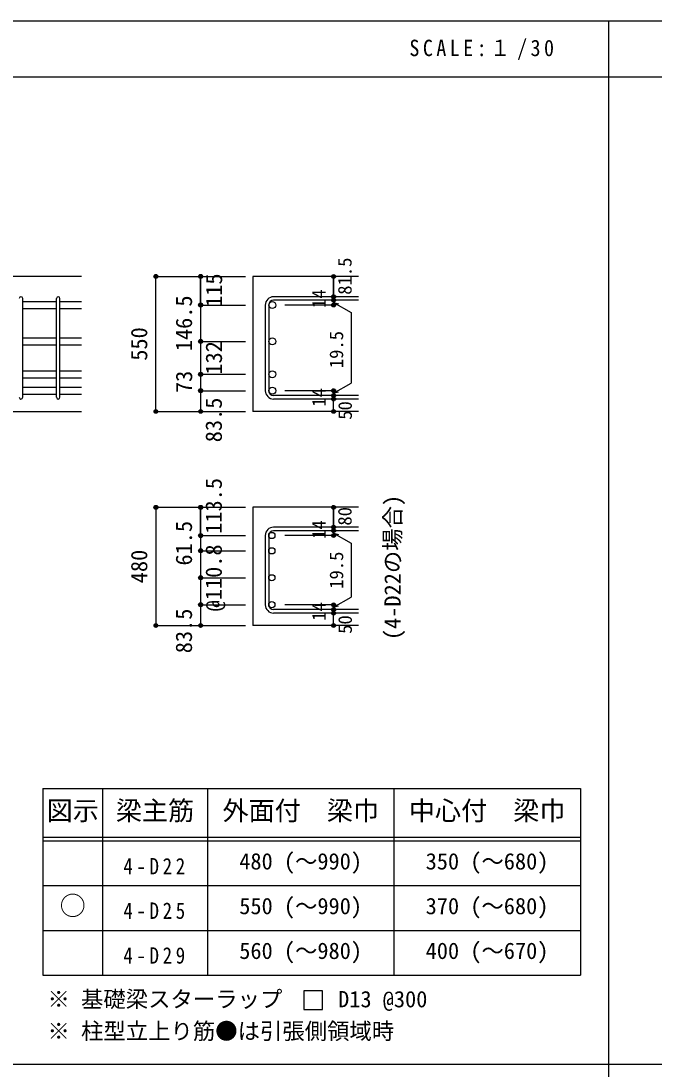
# Model space of a CAD drawing. Units: millimetres at full size, sheet at 1:30, with parts at other scales. Extents: x -5973 to 5954, y -4195 to 4201.
# Drawn here: x -3489 to -942, y -15 to 4201 of the extents above; entities that cross this region are included whole.
import ezdxf
from ezdxf.enums import TextEntityAlignment as Align

# ---------------------------------------------------------------- set-up
doc = ezdxf.new("R2010")
doc.units = ezdxf.units.MM
doc.header["$LTSCALE"] = 30
doc.header["$PDMODE"] = 32
doc.header["$PDSIZE"] = 15
for name, color, linetype in [('0-1_躯体線', 2, 'Continuous'), ('0-5_基礎梁筋', 7, 'Continuous'), ('0-6_スタラップ筋', 7, 'Continuous'), ('0-7_文字', 4, 'Continuous'), ('0-D_寸法', 4, 'Continuous'), ('6-7_文字', 7, 'Continuous'), ('6-E_枠', 7, 'Continuous'), ('F-0_枠', 6, 'Continuous')]:
    doc.layers.add(name, color=color, linetype=linetype)
doc.styles.add('ＭＳ ゴシック', font='')
doc.styles.get('ＭＳ ゴシック').set_extended_font_data('MS Gothic')

msp = doc.modelspace()

# ---------------------------------------------------------------- linework, layer by layer
at = {"layer": '0-1_躯体線'}
for p, q in [((-3245.8, 3173.3), (-4945.8, 3173.3)), ((-2130.8, 3173.3), (-2555.8, 3173.3)), ((-2555.8, 3173.3), (-2555.8, 2630.3)), ((-3645.8, 2630.3), (-3245.8, 2630.3)), ((-2130.8, 2630.3), (-2555.8, 2630.3)), ((-2130.8, 2244.52), (-2555.8, 2244.52)), ((-2555.8, 2244.52), (-2555.8, 1769.02)), ((-2130.8, 1769.02), (-2555.8, 1769.02))]:
    msp.add_line(p, q, dxfattribs=at)
at = {"layer": '0-5_基礎梁筋'}
for p, q in [((-3481.8, 3072.37), (-3345.8, 3072.37)), ((-3481.8, 3044.37), (-3345.8, 3044.37)), ((-3331.8, 3072.37), (-3245.8, 3072.37)), ((-3331.8, 3044.37), (-3245.8, 3044.37)), ((-3481.8, 2925.8), (-3345.8, 2925.8)), ((-3331.8, 2925.8), (-3245.8, 2925.8)), ((-3481.8, 2897.8), (-3345.8, 2897.8)), ((-3331.8, 2897.8), (-3245.8, 2897.8)), ((-3481.8, 2793.8), (-3345.8, 2793.8)), ((-3331.8, 2793.8), (-3245.8, 2793.8)), ((-3481.8, 2765.8), (-3345.8, 2765.8)), ((-3331.8, 2765.8), (-3245.8, 2765.8)), ((-3481.8, 2727.8), (-3345.8, 2727.8)), ((-3481.8, 2699.8), (-3345.8, 2699.8)), ((-3331.8, 2727.8), (-3245.8, 2727.8)), ((-3331.8, 2699.8), (-3245.8, 2699.8))]:
    msp.add_line(p, q, dxfattribs=at)
at = {"layer": '0-5_基礎梁筋', "color": 3}
for centre, radius in [((-2477.8, 3058.37), 14), ((-2477.8, 2911.8), 14), ((-2477.8, 2779.8), 14), ((-2477.8, 2713.8), 14), ((-2479.3, 2131.09), 12.5), ((-2479.3, 2069.52), 12.5), ((-2479.3, 1961.02), 12.5), ((-2479.3, 1852.52), 12.5)]:
    msp.add_circle(centre, radius, dxfattribs=at)
at = {"layer": '0-6_スタラップ筋'}
for p, q in [((-3481.8, 2687.3), (-3481.8, 3084.87)), ((-3345.8, 2687.3), (-3345.8, 3084.87)), ((-3331.8, 2687.3), (-3331.8, 3084.87)), ((-2130.8, 3091.87), (-2472.3, 3091.87)), ((-2505.8, 3058.37), (-2505.8, 2713.8)), ((-2491.8, 3058.37), (-2491.8, 2713.8)), ((-2130.8, 3077.87), (-2472.3, 3077.87)), ((-2130.8, 2694.3), (-2472.3, 2694.3)), ((-2130.8, 2680.3), (-2472.3, 2680.3)), ((-2130.8, 2164.59), (-2472.3, 2164.59)), ((-2130.8, 2150.59), (-2472.3, 2150.59)), ((-2505.8, 2131.09), (-2505.8, 1852.52)), ((-2491.8, 2131.09), (-2491.8, 1852.52)), ((-2130.8, 1833.02), (-2472.3, 1833.02)), ((-2130.8, 1819.02), (-2472.3, 1819.02))]:
    msp.add_line(p, q, dxfattribs=at)
for centre, radius, start, end in [((-3488.8, 3084.87), 7, 0, 180), ((-3338.8, 3084.87), 7, 0, 180), ((-2472.3, 3058.37), 33.5, 90, 180), ((-2472.3, 3058.37), 19.5, 90, 180), ((-2472.3, 2713.8), 33.5, 180, 270), ((-2472.3, 2713.8), 19.5, 180, 270), ((-3488.8, 2687.3), 7, 180, 0), ((-3338.8, 2687.3), 7, 180, 0), ((-2472.3, 2131.09), 33.5, 90, 180), ((-2472.3, 2131.09), 19.5, 90, 180), ((-2472.3, 1852.52), 33.5, 180, 270), ((-2472.3, 1852.52), 19.5, 180, 270)]:
    msp.add_arc(centre, radius, start, end, dxfattribs=at)
at = {"layer": '0-D_寸法'}
for p, q in [((-2945.8, 3173.3), (-2765.8, 3173.3)), ((-2945.8, 3173.3), (-2765.8, 3173.3)), ((-2945.8, 2630.3), (-2945.8, 3173.3)), ((-2765.8, 3058.37), (-2765.8, 3173.3)), ((-2765.8, 3173.3), (-2585.8, 3173.3)), ((-2765.8, 3173.3), (-2765.8, 3058.37)), ((-2230.8, 3077.87), (-2230.8, 3091.87)), ((-2765.8, 3058.37), (-2585.8, 3058.37)), ((-2765.8, 3058.37), (-2585.8, 3058.37)), ((-2765.8, 3058.37), (-2765.8, 2911.8)), ((-2230.8, 3058.37), (-2426.89, 3058.37)), ((-2230.8, 3077.87), (-2230.8, 3058.37)), ((-2230.8, 3068.12), (-2211.48, 3062.94)), ((-2230.8, 3068.12), (-2160.74, 3027.67)), ((-2160.74, 3027.67), (-2160.74, 2744.5)), ((-2765.8, 2911.8), (-2585.8, 2911.8)), ((-2765.8, 2911.8), (-2765.8, 2713.8)), ((-2765.8, 2779.8), (-2585.8, 2779.8)), ((-2230.8, 2704.05), (-2160.74, 2744.5)), ((-2765.8, 2713.8), (-2585.8, 2713.8)), ((-2765.8, 2713.8), (-2765.8, 2630.3)), ((-2230.8, 2713.8), (-2426.89, 2713.8)), ((-2230.8, 2694.3), (-2230.8, 2713.8)), ((-2230.8, 2704.05), (-2211.48, 2709.23)), ((-2230.8, 2680.3), (-2230.8, 2694.3)), ((-2230.8, 2630.3), (-2230.8, 2680.3)), ((-2945.8, 2630.3), (-2765.8, 2630.3)), ((-2765.8, 2630.3), (-2585.8, 2630.3)), ((-2945.8, 2244.52), (-2765.8, 2244.52)), ((-2945.8, 2244.52), (-2765.8, 2244.52)), ((-2945.8, 2244.52), (-2945.8, 1769.02)), ((-2765.8, 2244.52), (-2585.8, 2244.52)), ((-2765.8, 2131.09), (-2765.8, 2244.52)), ((-2765.8, 2244.52), (-2765.8, 2131.09)), ((-2230.8, 2150.59), (-2230.8, 2164.59)), ((-2230.8, 2150.59), (-2230.8, 2131.09)), ((-2765.8, 2131.09), (-2585.8, 2131.09)), ((-2765.8, 2131.09), (-2585.8, 2131.09)), ((-2765.8, 2131.09), (-2765.8, 1852.52)), ((-2230.8, 2131.09), (-2426.89, 2131.09)), ((-2230.8, 2140.84), (-2211.48, 2135.66)), ((-2230.8, 2140.84), (-2160.74, 2100.39)), ((-2765.8, 2069.52), (-2585.8, 2069.52)), ((-2160.74, 2100.39), (-2160.74, 1883.22)), ((-2765.8, 1961.02), (-2585.8, 1961.02)), ((-2230.8, 1842.77), (-2160.74, 1883.22)), ((-2765.8, 1852.52), (-2765.8, 1769.02)), ((-2765.8, 1852.52), (-2585.8, 1852.52)), ((-2230.8, 1852.52), (-2426.89, 1852.52)), ((-2230.8, 1833.02), (-2230.8, 1852.52)), ((-2230.8, 1842.77), (-2211.48, 1847.94)), ((-2230.8, 1819.02), (-2230.8, 1833.02)), ((-2230.8, 1769.02), (-2230.8, 1819.02)), ((-2945.8, 1769.02), (-2765.8, 1769.02)), ((-2765.8, 1769.02), (-2585.8, 1769.02))]:
    msp.add_line(p, q, dxfattribs=at)
for points in [[(-2230.8, 3173.3), (-2230.8, 3091.87), (-2230.8, 3173.3)], [(-2230.8, 2244.52), (-2230.8, 2164.59), (-2230.8, 2244.52)]]:
    msp.add_lwpolyline(points, dxfattribs=at)
for centre, radius in [((-2945.8, 3173.3), 8), ((-2945.8, 3173.3), 7.2), ((-2945.8, 3173.3), 6.4), ((-2945.8, 3173.3), 5.6), ((-2945.8, 3173.3), 4.8), ((-2945.8, 3173.3), 4), ((-2945.8, 3173.3), 3.2), ((-2945.8, 3173.3), 2.4), ((-2945.8, 3173.3), 1.6), ((-2945.8, 3173.3), 0.8), ((-2765.8, 3173.3), 8), ((-2765.8, 3173.3), 7.2), ((-2765.8, 3173.3), 6.4), ((-2765.8, 3173.3), 5.6), ((-2765.8, 3173.3), 4.8), ((-2765.8, 3173.3), 4), ((-2765.8, 3173.3), 3.2), ((-2765.8, 3173.3), 2.4), ((-2765.8, 3173.3), 1.6), ((-2765.8, 3173.3), 0.8), ((-2230.8, 3173.3), 4), ((-2230.8, 3173.3), 3.6), ((-2230.8, 3173.3), 3.2), ((-2230.8, 3173.3), 2.8), ((-2230.8, 3173.3), 2.4), ((-2230.8, 3173.3), 2), ((-2230.8, 3173.3), 1.6), ((-2230.8, 3173.3), 1.2), ((-2230.8, 3173.3), 0.8), ((-2230.8, 3173.3), 0.4), ((-2230.8, 3091.87), 4), ((-2230.8, 3077.87), 4), ((-2230.8, 3091.87), 3.6), ((-2230.8, 3077.87), 3.6), ((-2230.8, 3091.87), 3.2), ((-2230.8, 3077.87), 3.2), ((-2230.8, 3091.87), 2.8), ((-2230.8, 3077.87), 2.8), ((-2230.8, 3091.87), 2.4), ((-2230.8, 3077.87), 2.4), ((-2230.8, 3091.87), 2), ((-2230.8, 3077.87), 2), ((-2230.8, 3091.87), 1.6), ((-2230.8, 3077.87), 1.6), ((-2230.8, 3091.87), 1.2), ((-2230.8, 3077.87), 1.2), ((-2230.8, 3091.87), 0.8), ((-2230.8, 3077.87), 0.8), ((-2230.8, 3091.87), 0.4), ((-2230.8, 3077.87), 0.4), ((-2765.8, 3058.37), 8), ((-2765.8, 3058.37), 7.2), ((-2765.8, 3058.37), 6.4), ((-2765.8, 3058.37), 5.6), ((-2765.8, 3058.37), 4.8), ((-2765.8, 3058.37), 4), ((-2765.8, 3058.37), 3.2), ((-2765.8, 3058.37), 2.4), ((-2765.8, 3058.37), 1.6), ((-2765.8, 3058.37), 0.8), ((-2230.8, 3058.37), 4), ((-2230.8, 3058.37), 3.6), ((-2230.8, 3058.37), 3.2), ((-2230.8, 3058.37), 2.8), ((-2230.8, 3058.37), 2.4), ((-2230.8, 3058.37), 2), ((-2230.8, 3058.37), 1.6), ((-2230.8, 3058.37), 1.2), ((-2230.8, 3058.37), 0.8), ((-2230.8, 3058.37), 0.4), ((-2765.8, 2911.8), 8), ((-2765.8, 2911.8), 7.2), ((-2765.8, 2911.8), 6.4), ((-2765.8, 2911.8), 5.6), ((-2765.8, 2911.8), 4.8), ((-2765.8, 2911.8), 4), ((-2765.8, 2911.8), 3.2), ((-2765.8, 2911.8), 2.4), ((-2765.8, 2911.8), 1.6), ((-2765.8, 2911.8), 0.8), ((-2765.8, 2779.8), 8), ((-2765.8, 2779.8), 7.2), ((-2765.8, 2779.8), 6.4), ((-2765.8, 2779.8), 5.6), ((-2765.8, 2779.8), 4.8), ((-2765.8, 2779.8), 4), ((-2765.8, 2779.8), 3.2), ((-2765.8, 2779.8), 2.4), ((-2765.8, 2779.8), 1.6), ((-2765.8, 2779.8), 0.8), ((-2765.8, 2713.8), 8), ((-2765.8, 2713.8), 7.2), ((-2765.8, 2713.8), 6.4), ((-2765.8, 2713.8), 5.6), ((-2765.8, 2713.8), 4.8), ((-2765.8, 2713.8), 4), ((-2765.8, 2713.8), 3.2), ((-2765.8, 2713.8), 2.4), ((-2765.8, 2713.8), 1.6), ((-2765.8, 2713.8), 0.8), ((-2230.8, 2713.8), 4), ((-2230.8, 2713.8), 3.6), ((-2230.8, 2713.8), 3.2), ((-2230.8, 2713.8), 2.8), ((-2230.8, 2713.8), 2.4), ((-2230.8, 2713.8), 2), ((-2230.8, 2713.8), 1.6), ((-2230.8, 2713.8), 1.2), ((-2230.8, 2713.8), 0.8), ((-2230.8, 2713.8), 0.4), ((-2230.8, 2694.3), 4), ((-2230.8, 2680.3), 4), ((-2230.8, 2694.3), 3.6), ((-2230.8, 2680.3), 3.6), ((-2230.8, 2694.3), 3.2), ((-2230.8, 2680.3), 3.2), ((-2230.8, 2694.3), 2.8), ((-2230.8, 2680.3), 2.8), ((-2230.8, 2694.3), 2.4), ((-2230.8, 2680.3), 2.4), ((-2230.8, 2694.3), 2), ((-2230.8, 2680.3), 2), ((-2230.8, 2694.3), 1.6), ((-2230.8, 2680.3), 1.6), ((-2230.8, 2694.3), 1.2), ((-2230.8, 2680.3), 1.2), ((-2230.8, 2694.3), 0.8), ((-2230.8, 2680.3), 0.8), ((-2230.8, 2694.3), 0.4), ((-2230.8, 2680.3), 0.4), ((-2945.8, 2630.3), 7.2), ((-2945.8, 2630.3), 6.4), ((-2945.8, 2630.3), 5.6), ((-2945.8, 2630.3), 4.8), ((-2945.8, 2630.3), 4), ((-2945.8, 2630.3), 3.2), ((-2945.8, 2630.3), 2.4), ((-2945.8, 2630.3), 1.6), ((-2945.8, 2630.3), 0.8), ((-2765.8, 2630.3), 7.2), ((-2765.8, 2630.3), 6.4), ((-2765.8, 2630.3), 5.6), ((-2765.8, 2630.3), 4.8), ((-2765.8, 2630.3), 4), ((-2765.8, 2630.3), 3.2), ((-2765.8, 2630.3), 2.4), ((-2765.8, 2630.3), 1.6), ((-2765.8, 2630.3), 0.8), ((-2230.8, 2630.3), 4), ((-2230.8, 2630.3), 3.6), ((-2230.8, 2630.3), 3.2), ((-2230.8, 2630.3), 2.8), ((-2230.8, 2630.3), 2.4), ((-2230.8, 2630.3), 2), ((-2230.8, 2630.3), 1.6), ((-2230.8, 2630.3), 1.2), ((-2230.8, 2630.3), 0.8), ((-2230.8, 2630.3), 0.4), ((-2945.8, 2244.52), 8), ((-2945.8, 2244.52), 7.2), ((-2945.8, 2244.52), 6.4), ((-2945.8, 2244.52), 5.6), ((-2945.8, 2244.52), 4.8), ((-2945.8, 2244.52), 4), ((-2945.8, 2244.52), 3.2), ((-2945.8, 2244.52), 2.4), ((-2945.8, 2244.52), 1.6), ((-2945.8, 2244.52), 0.8), ((-2765.8, 2244.52), 8), ((-2765.8, 2244.52), 7.2), ((-2765.8, 2244.52), 6.4), ((-2765.8, 2244.52), 5.6), ((-2765.8, 2244.52), 4.8), ((-2765.8, 2244.52), 4), ((-2765.8, 2244.52), 3.2), ((-2765.8, 2244.52), 2.4), ((-2765.8, 2244.52), 1.6), ((-2765.8, 2244.52), 0.8), ((-2230.8, 2244.52), 4), ((-2230.8, 2244.52), 3.6), ((-2230.8, 2244.52), 3.2), ((-2230.8, 2244.52), 2.8), ((-2230.8, 2244.52), 2.4), ((-2230.8, 2244.52), 2), ((-2230.8, 2244.52), 1.6), ((-2230.8, 2244.52), 1.2), ((-2230.8, 2244.52), 0.8), ((-2230.8, 2244.52), 0.4), ((-2230.8, 2164.59), 4), ((-2230.8, 2150.59), 4), ((-2230.8, 2164.59), 3.6), ((-2230.8, 2150.59), 3.6), ((-2230.8, 2164.59), 3.2), ((-2230.8, 2150.59), 3.2), ((-2230.8, 2164.59), 2.8), ((-2230.8, 2150.59), 2.8), ((-2230.8, 2164.59), 2.4), ((-2230.8, 2150.59), 2.4), ((-2230.8, 2164.59), 2), ((-2230.8, 2150.59), 2), ((-2230.8, 2164.59), 1.6), ((-2230.8, 2150.59), 1.6), ((-2230.8, 2164.59), 1.2), ((-2230.8, 2150.59), 1.2), ((-2230.8, 2164.59), 0.8), ((-2230.8, 2150.59), 0.8), ((-2230.8, 2164.59), 0.4), ((-2230.8, 2150.59), 0.4), ((-2765.8, 2131.09), 8), ((-2765.8, 2131.09), 7.2), ((-2765.8, 2131.09), 6.4), ((-2765.8, 2131.09), 5.6), ((-2765.8, 2131.09), 4.8), ((-2765.8, 2131.09), 4), ((-2765.8, 2131.09), 3.2), ((-2765.8, 2131.09), 2.4), ((-2765.8, 2131.09), 1.6), ((-2765.8, 2131.09), 0.8), ((-2230.8, 2131.09), 4), ((-2230.8, 2131.09), 3.6), ((-2230.8, 2131.09), 3.2), ((-2230.8, 2131.09), 2.8), ((-2230.8, 2131.09), 2.4), ((-2230.8, 2131.09), 2), ((-2230.8, 2131.09), 1.6), ((-2230.8, 2131.09), 1.2), ((-2230.8, 2131.09), 0.8), ((-2230.8, 2131.09), 0.4), ((-2765.8, 2069.52), 8), ((-2765.8, 2069.52), 7.2), ((-2765.8, 2069.52), 6.4), ((-2765.8, 2069.52), 5.6), ((-2765.8, 2069.52), 4.8), ((-2765.8, 2069.52), 4), ((-2765.8, 2069.52), 3.2), ((-2765.8, 2069.52), 2.4), ((-2765.8, 2069.52), 1.6), ((-2765.8, 2069.52), 0.8), ((-2765.8, 1961.02), 8), ((-2765.8, 1961.02), 7.2), ((-2765.8, 1961.02), 6.4), ((-2765.8, 1961.02), 5.6), ((-2765.8, 1961.02), 4.8), ((-2765.8, 1961.02), 4), ((-2765.8, 1961.02), 3.2), ((-2765.8, 1961.02), 2.4), ((-2765.8, 1961.02), 1.6), ((-2765.8, 1961.02), 0.8), ((-2765.8, 1852.52), 8), ((-2765.8, 1852.52), 7.2), ((-2765.8, 1852.52), 6.4), ((-2765.8, 1852.52), 5.6), ((-2765.8, 1852.52), 4.8), ((-2765.8, 1852.52), 4), ((-2765.8, 1852.52), 3.2), ((-2230.8, 1852.52), 4), ((-2230.8, 1852.52), 3.6), ((-2230.8, 1852.52), 3.2), ((-2230.8, 1852.52), 2.8), ((-2765.8, 1852.52), 2.4), ((-2765.8, 1852.52), 1.6), ((-2765.8, 1852.52), 0.8), ((-2230.8, 1833.02), 4), ((-2230.8, 1819.02), 4), ((-2230.8, 1833.02), 3.6), ((-2230.8, 1819.02), 3.6), ((-2230.8, 1833.02), 3.2), ((-2230.8, 1819.02), 3.2), ((-2230.8, 1833.02), 2.8), ((-2230.8, 1819.02), 2.8), ((-2230.8, 1852.52), 2.4), ((-2230.8, 1833.02), 2.4), ((-2230.8, 1819.02), 2.4), ((-2230.8, 1852.52), 2), ((-2230.8, 1833.02), 2), ((-2230.8, 1819.02), 2), ((-2230.8, 1852.52), 1.6), ((-2230.8, 1833.02), 1.6), ((-2230.8, 1819.02), 1.6), ((-2230.8, 1852.52), 1.2), ((-2230.8, 1833.02), 1.2), ((-2230.8, 1819.02), 1.2), ((-2230.8, 1852.52), 0.8), ((-2230.8, 1833.02), 0.8), ((-2230.8, 1819.02), 0.8), ((-2230.8, 1852.52), 0.4), ((-2230.8, 1833.02), 0.4), ((-2230.8, 1819.02), 0.4), ((-2945.8, 1769.02), 7.2), ((-2945.8, 1769.02), 6.4), ((-2945.8, 1769.02), 5.6), ((-2945.8, 1769.02), 4.8), ((-2945.8, 1769.02), 4), ((-2945.8, 1769.02), 3.2), ((-2945.8, 1769.02), 2.4), ((-2765.8, 1769.02), 7.2), ((-2765.8, 1769.02), 6.4), ((-2765.8, 1769.02), 5.6), ((-2765.8, 1769.02), 4.8), ((-2765.8, 1769.02), 4), ((-2765.8, 1769.02), 3.2), ((-2765.8, 1769.02), 2.4), ((-2230.8, 1769.02), 4), ((-2230.8, 1769.02), 3.6), ((-2230.8, 1769.02), 3.2), ((-2230.8, 1769.02), 2.8), ((-2230.8, 1769.02), 2.4), ((-2230.8, 1769.02), 2), ((-2945.8, 1769.02), 1.6), ((-2945.8, 1769.02), 0.8), ((-2765.8, 1769.02), 1.6), ((-2765.8, 1769.02), 0.8), ((-2230.8, 1769.02), 1.6), ((-2230.8, 1769.02), 1.2), ((-2230.8, 1769.02), 0.8), ((-2230.8, 1769.02), 0.4)]:
    msp.add_circle(centre, radius, dxfattribs=at)
at = {"layer": '0-D_寸法', "color": 7}
for p in [(-2945.8, 3173.3), (-2765.8, 3173.3), (-2230.8, 3173.3), (-2230.8, 3091.87), (-2230.8, 3077.87), (-2765.8, 3058.37), (-2230.8, 3058.37), (-2765.8, 2911.8), (-2765.8, 2779.8), (-2765.8, 2713.8), (-2230.8, 2713.8), (-2230.8, 2713.8), (-2230.8, 2694.3), (-2230.8, 2680.3), (-2945.8, 2630.3), (-2765.8, 2630.3), (-2230.8, 2630.3), (-2945.8, 2244.52), (-2765.8, 2244.52), (-2230.8, 2244.52), (-2230.8, 2164.59), (-2230.8, 2150.59), (-2765.8, 2131.09), (-2230.8, 2131.09), (-2765.8, 2069.52), (-2765.8, 1961.02), (-2765.8, 1852.52), (-2230.8, 1852.52), (-2230.8, 1852.52), (-2230.8, 1833.02), (-2230.8, 1819.02), (-2945.8, 1769.02), (-2765.8, 1769.02), (-2230.8, 1769.02)]:
    msp.add_point(p, dxfattribs=at)
at = {"layer": '6-7_文字'}
msp.add_lwpolyline([(-2350.74, 223.87), (-2275.74, 223.87), (-2275.74, 298.87), (-2350.74, 298.87)], close=True, dxfattribs=at)
at = {"layer": '6-E_枠', "color": 3}
for p, q in [((-3400.52, 1112.77), (-3400.52, 362.77)), ((-3400.52, 1112.77), (-1238, 1112.77)), ((-1238, 1112.77), (-1238, 362.77)), ((-3400.52, 362.77), (-1238, 362.77))]:
    msp.add_line(p, q, dxfattribs=at)
at = {"layer": '6-E_枠'}
for p, q in [((-3160.52, 1112.77), (-3160.52, 362.77)), ((-2738, 1112.77), (-2738, 362.77)), ((-1988, 1112.77), (-1988, 362.77)), ((-3400.52, 917.77), (-1238, 917.77)), ((-3400.52, 902.77), (-1238, 902.77)), ((-3400.52, 722.77), (-1238, 722.77)), ((-3400.52, 542.77), (-1238, 542.77))]:
    msp.add_line(p, q, dxfattribs=at)
at = {"layer": 'F-0_枠'}
msp.add_line((-5972.88, 4201.15), (5954.1, 4201.15), dxfattribs=at)
at = {"layer": 'F-0_枠', "color": 2}
for p, q in [((-1124.64, 4201.15), (-1124.64, -4195.24)), ((-5972.88, 3976.15), (3723.6, 3976.15)), ((3723.6, 2.95), (-5972.88, 2.95))]:
    msp.add_line(p, q, dxfattribs=at)

# ---------------------------------------------------------------- texts
at = {"layer": '0-7_文字', "color": 7, "style": 'ＭＳ ゴシック'}
msp.add_text('(4-D22の場合)', height=65.98, rotation=90, dxfattribs=at).set_placement((-1940.93, 1710.4), align=Align.BOTTOM_LEFT)
at = {"layer": '0-D_寸法', "style": 'ＭＳ ゴシック'}
for s, height, p in [('81.5', 54.99, (-2141.9, 3099.71)), ('115', 65.98, (-2659.7, 3050.75)), ('146.5', 65.98, (-2780.63, 2872.53)), ('14', 54.99, (-2246.03, 3046.44)), ('550', 65.98, (-2960.8, 2834.3)), ('19.5', 54.99, (-2175.85, 2804.33)), ('132', 65.98, (-2660.16, 2778.45)), ('73', 65.98, (-2780.16, 2704.23)), ('14', 54.99, (-2246.06, 2649.62)), ('83.5', 65.98, (-2660.73, 2506.35)), ('50', 54.99, (-2140.8, 2596.8)), ('113.5', 65.98, (-2660.8, 2138.09)), ('80', 54.99, (-2141.9, 2170.92)), ('61.5', 65.98, (-2780.8, 2010.3)), ('14', 54.99, (-2246.03, 2117.65)), ('480', 65.98, (-2960.8, 1939.27)), ('@110.8', 65.98, (-2660.8, 1826.02)), ('19.5', 54.99, (-2175.74, 1916.8)), ('14', 54.99, (-2246.06, 1788.34)), ('83.5', 65.98, (-2780.8, 1657.52)), ('50', 54.99, (-2140.8, 1735.52))]:
    msp.add_text(s, height=height, rotation=90, dxfattribs=at).set_placement(p, align=Align.BOTTOM_LEFT)
at = {"layer": '6-7_文字', "color": 2, "style": 'ＭＳ ゴシック'}
for s, p in [('図示', (-3385.52, 962.77)), ('梁主筋', (-3106.76, 962.77)), ('外面付\u3000梁巾', (-2678, 962.77)), ('中心付\u3000梁巾', (-1928, 962.77)), ('○', (-3333.02, 580.27))]:
    msp.add_text(s, height=76.98, dxfattribs=at).set_placement(p, align=Align.BOTTOM_LEFT)
at = {"layer": '6-7_文字', "style": 'ＭＳ ゴシック'}
for s, p in [('480 (～990)', (-2610.5, 767.77)), ('350 (～680)', (-1860.5, 767.77)), ('550 (～990)', (-2610.5, 587.77)), ('370 (～680)', (-1860.5, 587.77)), ('560 (～980)', (-2610.5, 407.77)), ('400 (～670)', (-1860.5, 407.77)), ('※ 基礎梁スターラップ     D13 @300', (-3381.96, 213.19)), ('※ 柱型立上り筋●は引張側領域時', (-3381.96, 84.68))]:
    msp.add_text(s, height=65.98, dxfattribs=at).set_placement(p, align=Align.BOTTOM_LEFT)
at = {"layer": '6-7_文字', "color": 2, "insert": (-1925.98, 4043.65), "char_height": 65.98, "attachment_point": 7, "style": 'ＭＳ ゴシック'}
msp.add_mtext('\\T1.34;\\W0.9;SCALE:１/30', dxfattribs=at)
at = {"layer": '6-7_文字', "char_height": 65.98, "attachment_point": 7, "style": 'ＭＳ ゴシック'}
for s, insert in [('\\T1.38;\\W0.85;4-D22', (-3076.76, 767.77)), ('\\T1.38;\\W0.85;4-D25', (-3076.76, 587.77)), ('\\T1.38;\\W0.85;4-D29', (-3076.76, 407.77))]:
    msp.add_mtext(s, dxfattribs=dict(at, insert=insert))

doc.saveas('drawing.dxf')
